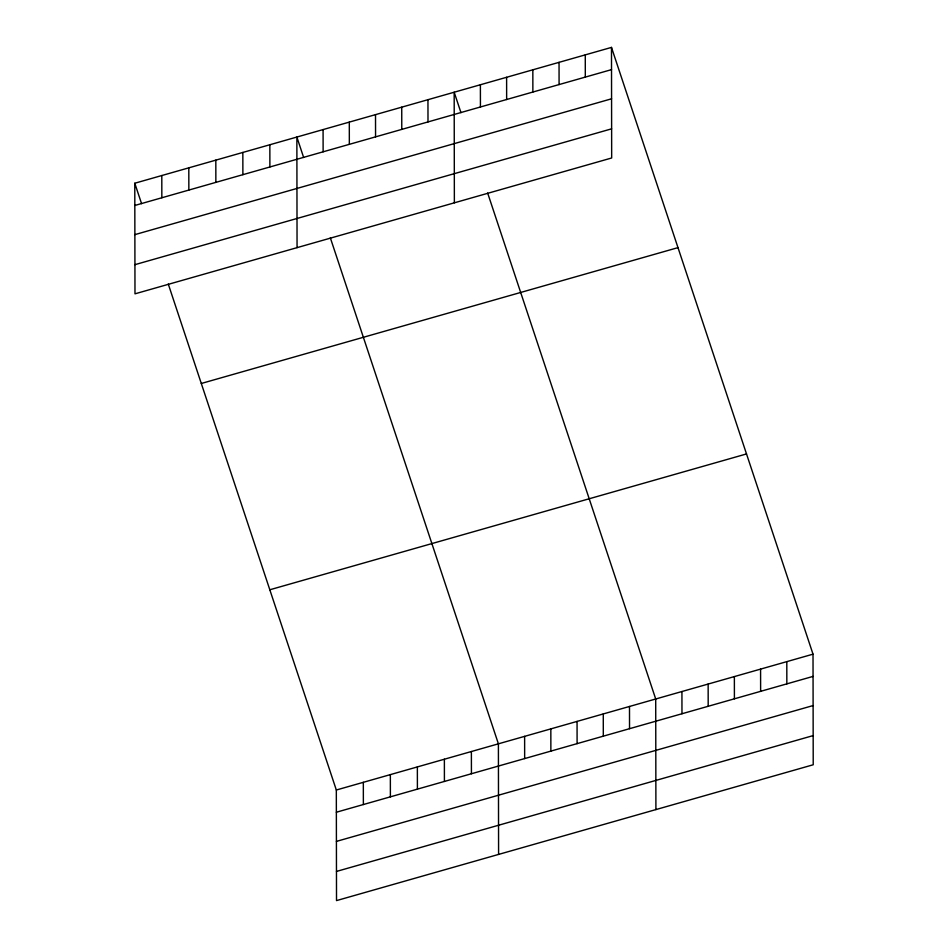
<?xml version="1.0" encoding="UTF-8"?>
<svg xmlns="http://www.w3.org/2000/svg" width="948" height="948" viewBox="0 0 948 948"><rect width="100%" height="100%" fill="white"/><g stroke="black" fill="none" stroke-linecap="round" stroke-linejoin="round"><path stroke-width="1.42" d="M611.484 47.4L611.673 157.984L134.983 293.833L134.782 183.237L611.484 47.4L813.017 654.167L813.218 764.763L336.516 900.6L336.327 790.016L168.27 284.033M134.817 205.467L611.519 69.631M134.877 234.63L611.579 98.793M134.924 264.67L611.626 128.833M201.296 383.478L677.998 247.629M269.813 589.774L746.514 453.938M336.327 790.016L813.017 654.167M336.362 812.235L813.064 676.398M336.41 841.397L813.111 705.561M336.469 871.437L813.159 735.601M460.965 112.658L454.175 92.229L454.365 202.813M487.651 193.025L655.708 698.996L655.909 809.592M303.644 157.487L296.866 137.057L297.056 247.641M330.342 237.853L498.399 743.825L498.589 854.421M134.782 183.237L141.572 203.666M786.804 661.645L786.84 683.875M760.58 669.11L760.628 691.341M734.368 676.588L734.404 698.818M708.144 684.053L708.192 706.284M681.932 691.53L681.968 713.761M629.496 706.473L629.531 728.704M603.272 713.939L603.307 736.169M585.271 54.865L585.307 77.096M577.059 721.416L577.095 743.647M559.047 62.343L559.083 84.573M550.835 728.882L550.871 751.112M532.835 69.808L532.871 92.039M524.623 736.359L524.659 758.578M506.611 77.286L506.647 99.516M480.387 84.751L480.435 106.982M471.381 751.527L471.429 773.758M444.375 759.218L444.411 781.448M427.951 99.694L427.998 121.925M417.357 766.92L417.404 789.151M401.739 107.171L401.774 129.402M390.351 774.611L390.386 796.841M375.515 114.637L375.562 136.868M363.333 782.313L363.368 804.544M349.302 122.114L349.338 144.345M323.078 129.58L323.126 151.81M269.848 144.748L269.884 166.978M242.842 152.45L242.878 174.681M215.824 160.141L215.86 182.372M188.806 167.843L188.853 190.074M161.8 175.534L161.835 197.765"/></g></svg>
